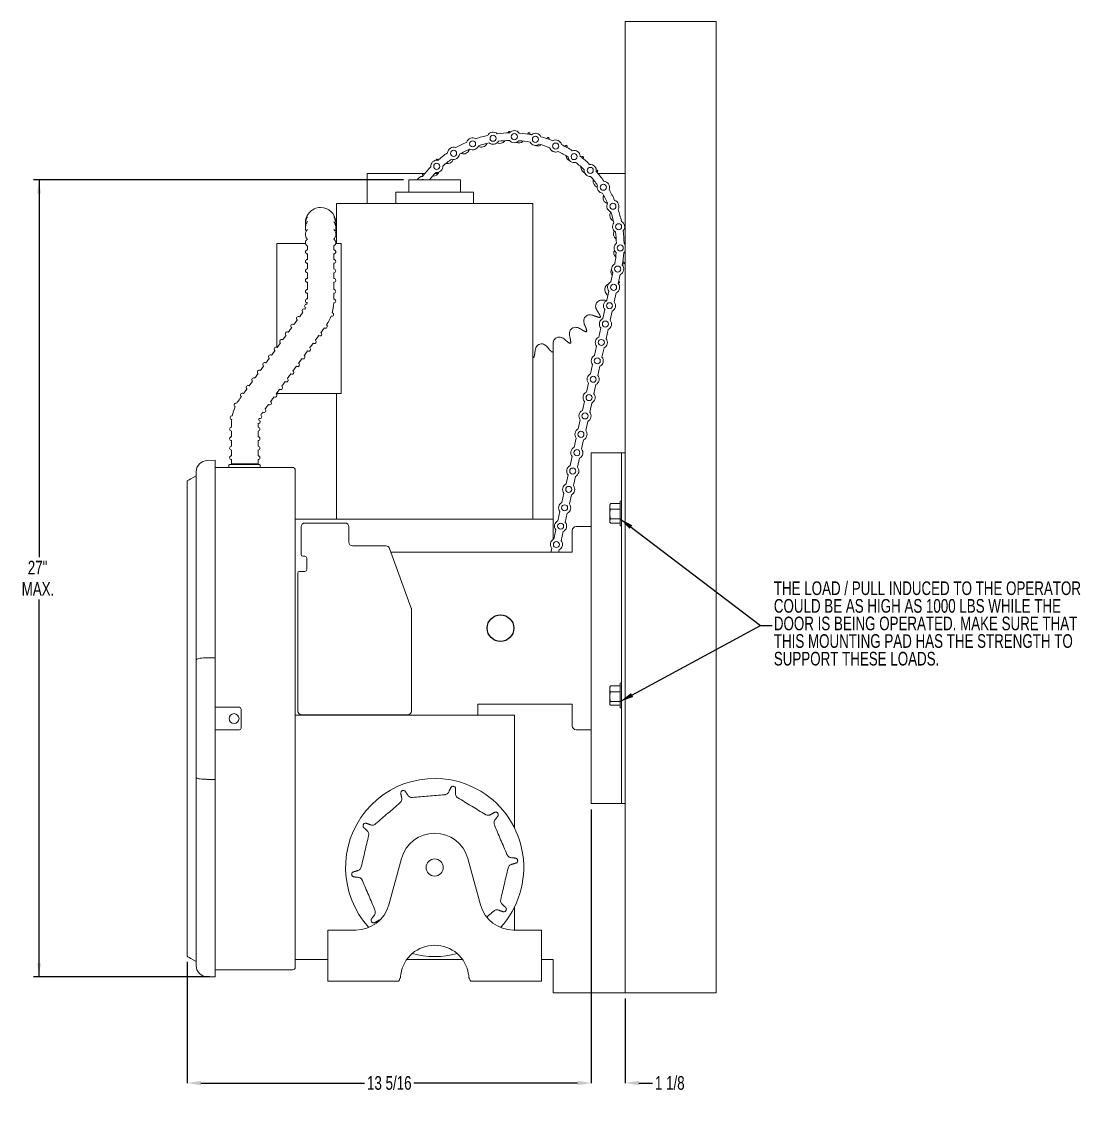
# Model space of a CAD drawing. Header units: inches. Extents: x 1.7 to 25.2, y 6.3 to 18.4.
# Drawn here: x 13.52 to 25.15, y 6.53 to 18.41 of the extents above; entities that cross this region are included whole.
import ezdxf

# ---------------------------------------------------------------- set-up
doc = ezdxf.new("R2010")
doc.units = ezdxf.units.IN
doc.header["$MEASUREMENT"] = 0
doc.header["$PDSIZE"] = -1
doc.layers.add('DIM', color=1, linetype='Continuous')
doc.styles.add('SLDTEXTSTYLE0', font='ARIAL.TTF', dxfattribs={"width": 0.7})
doc.styles.get("Standard").update_dxf_attribs({"font": 'ARIAL.TTF'})
doc.dimstyles.new('SLDDIMSTYLE0', dxfattribs={"dimtxt": 0.15, "dimasz": 0.15, "dimexe": 0, "dimexo": 0.0625, "dimgap": 0.0375, "dimtad": 0, "dimtih": 1, "dimtoh": 1, "dimdec": 0, "dimlfac": 3, "dimrnd": 1e-09, "dimzin": 12, "dimdsep": 46, "dimtxsty": 'SLDTEXTSTYLE0', "dimsah": 1, "dimcen": 0.09, "dimadec": 0, "dimazin": 0, "dimtfac": 1, "dimtdec": 0, "dimtofl": 0, "dimtmove": 0, "dimatfit": 3, "dimfxl": 0, "dimtolj": 1, "dimtzin": 12, "dimarcsym": 0})
doc.dimstyles.new('SLDDIMSTYLE1', dxfattribs={"dimtxt": 0.15, "dimasz": 0.15, "dimexe": 0, "dimexo": 0.0625, "dimgap": 0.0375, "dimtad": 0, "dimtih": 1, "dimtoh": 1, "dimdec": 0, "dimrnd": 1e-09, "dimzin": 0, "dimdsep": 46, "dimtxsty": 'Standard', "dimsah": 1, "dimcen": 0.09, "dimadec": 0, "dimazin": 0, "dimtfac": 1, "dimtdec": 0, "dimtofl": 0, "dimtmove": 0, "dimatfit": 3, "dimfxl": 0, "dimtolj": 1, "dimtzin": 0, "dimarcsym": 0})

# ---------------------------------------------------------------- blocks, each defined once
blk = doc.blocks.new('*D5')
at = {"layer": 'DIM'}
for p, q in [((17.717, 16.67), (13.654, 16.67)), ((13.714, 16.67), (13.714, 12.526)), ((13.714, 7.917), (13.714, 12.06)), ((15.588, 7.917), (13.654, 7.917))]:
    blk.add_line(p, q, dxfattribs=at)
for points in [[(13.714, 16.67), (13.694, 16.52), (13.734, 16.52)], [(13.714, 7.917), (13.734, 8.067), (13.694, 8.067)]]:
    blk.add_solid(points, dxfattribs=at)
at = {"layer": 'DIM', "char_height": 0.15, "attachment_point": 1, "style": 'SLDTEXTSTYLE0'}
for s, insert in [('27"', (13.59, 12.487)), ('MAX.', (13.523, 12.253))]:
    blk.add_mtext(s, dxfattribs=dict(at, insert=insert))
blk = doc.blocks.new('*D32')
at = {"color": 0, "linetype": 'ByBlock', "lineweight": -2}
for p, q in [((19.779, 9.757), (19.779, 6.751)), ((15.342, 8.081), (15.342, 6.751)), ((15.492, 6.751), (17.29, 6.751)), ((19.629, 6.751), (17.832, 6.751))]:
    blk.add_line(p, q, dxfattribs=at)
at = {"color": 0, "linetype": 'ByBlock'}
for points in [[(15.342, 6.751), (15.492, 6.726), (15.492, 6.776)], [(19.779, 6.751), (19.629, 6.726), (19.629, 6.776)]]:
    blk.add_solid(points, dxfattribs=at)
at = {"layer": 'DEFPOINTS', "color": 0, "linetype": 'ByBlock'}
for p in [(19.779, 9.82), (15.342, 8.143)]:
    blk.add_point(p, dxfattribs=at)
at = {"color": 0, "linetype": 'ByBlock', "insert": (17.561, 6.751), "char_height": 0.15, "attachment_point": 5, "style": 'SLDTEXTSTYLE0'}
blk.add_mtext('13 5/16', dxfattribs=at)
blk = doc.blocks.new('*D33')
at = {"color": 0, "linetype": 'ByBlock', "lineweight": -2}
for p, q in [((19.779, 9.757), (19.779, 6.751)), ((20.153, 7.679), (20.153, 6.751)), ((19.629, 6.751), (19.479, 6.751)), ((20.303, 6.751), (20.453, 6.751))]:
    blk.add_line(p, q, dxfattribs=at)
at = {"color": 0, "linetype": 'ByBlock'}
for points in [[(19.779, 6.751), (19.629, 6.726), (19.629, 6.776)], [(20.153, 6.751), (20.303, 6.726), (20.303, 6.776)]]:
    blk.add_solid(points, dxfattribs=at)
at = {"layer": 'DEFPOINTS', "color": 0, "linetype": 'ByBlock'}
for p in [(19.779, 9.82), (20.153, 7.742)]:
    blk.add_point(p, dxfattribs=at)
at = {"color": 0, "linetype": 'ByBlock', "insert": (20.642, 6.751), "char_height": 0.15, "attachment_point": 5, "style": 'SLDTEXTSTYLE0'}
blk.add_mtext('1 1/8', dxfattribs=at)
blk = doc.blocks.new('SW_NOTE_2')
at = {"layer": 'DIM', "color": 0, "char_height": 0.15, "attachment_point": 1, "style": 'SLDTEXTSTYLE0'}
for s, insert in [('THE LOAD / PULL INDUCED TO THE OPERATOR', (0.02, 0.484)), ('COULD BE AS HIGH AS 1000 LBS WHILE THE', (0.02, 0.29)), ('DOOR IS BEING OPERATED. MAKE SURE THAT', (0.02, 0.097)), ('THIS MOUNTING PAD HAS THE STRENGTH TO', (0.02, -0.096)), ('SUPPORT THESE LOADS.', (0.02, -0.29))]:
    blk.add_mtext(s, dxfattribs=dict(at, insert=insert))

msp = doc.modelspace()

# ---------------------------------------------------------------- linework, layer by layer
at = {"color": 7, "linetype": 'Continuous', "lineweight": 15}
for p, q in [((21.152823, 18.408258), (20.152823, 18.408258)), ((20.152823, 7.741591), (20.152823, 18.408258)), ((21.152823, 7.741591), (21.152823, 18.408258)), ((17.31949, 16.409925), (17.31949, 16.741592)), ((17.31949, 16.741592), (17.952766, 16.741592)), ((17.777157, 16.669925), (18.341823, 16.669925)), ((18.064109, 16.741592), (18.09806, 16.741592)), ((19.85288, 16.741592), (20.086823, 16.741592)), ((20.086823, 16.741592), (20.119823, 16.741592)), ((20.119823, 16.741592), (20.152823, 16.741592)), ((17.632823, 16.536592), (18.486157, 16.536592)), ((16.981157, 16.409925), (19.137823, 16.409925)), ((16.981157, 16.368258), (16.981157, 16.034925)), ((16.32449, 15.972425), (16.641567, 15.972425)), ((16.66099, 15.944744), (16.66099, 15.900443)), ((16.952657, 15.900309), (16.952657, 15.944732)), ((16.972307, 15.972425), (17.03397, 15.972425)), ((17.03397, 14.322425), (17.03397, 15.972425)), ((16.66099, 15.85849), (16.66099, 15.793867)), ((16.952657, 15.796092), (16.952657, 15.860102)), ((19.995347, 15.549627), (20.017425, 15.649013)), ((20.076698, 15.531555), (20.098776, 15.630942)), ((19.95053, 15.347878), (19.972776, 15.44802)), ((20.031881, 15.329807), (20.054127, 15.429949)), ((19.905713, 15.146129), (19.927959, 15.246271)), ((19.987063, 15.128058), (20.009309, 15.2282)), ((19.860896, 14.944381), (19.883142, 15.044523)), ((19.942246, 14.926309), (19.964492, 15.026451)), ((19.35949, 12.720216), (19.35949, 14.784499)), ((19.816079, 14.742632), (19.838325, 14.842774)), ((19.897429, 14.72456), (19.919675, 14.824703)), ((19.771262, 14.540883), (19.793508, 14.641025)), ((19.852612, 14.522812), (19.874858, 14.622954)), ((19.726444, 14.339134), (19.74869, 14.439277)), ((19.807795, 14.321063), (19.830041, 14.421205)), ((16.32449, 14.322425), (16.657823, 14.322425)), ((16.657823, 14.322425), (17.03397, 14.322425)), ((19.681627, 14.137386), (19.703873, 14.237528)), ((19.762978, 14.119314), (19.785224, 14.219457)), ((19.63681, 13.935637), (19.659056, 14.035779)), ((19.71816, 13.917566), (19.740406, 14.017708)), ((19.591993, 13.733888), (19.614239, 13.834031)), ((19.673343, 13.715817), (19.695589, 13.815959)), ((19.77949, 13.673675), (19.83949, 13.673675)), ((19.77949, 9.819509), (19.77949, 13.673675)), ((19.83949, 13.673675), (20.092823, 13.673675)), ((20.112823, 13.673675), (20.092823, 13.673675)), ((20.112823, 13.673675), (20.152823, 13.673675)), ((20.112823, 13.590342), (20.112823, 13.673675)), ((15.562115, 13.588969), (15.647629, 13.590461)), ((15.647629, 13.590461), (15.647629, 13.461825)), ((15.97349, 13.552592), (15.827656, 13.552592)), ((16.119323, 13.552592), (15.97349, 13.552592)), ((19.547176, 13.53214), (19.569422, 13.632282)), ((19.628526, 13.514068), (19.650772, 13.614211)), ((20.112823, 9.902842), (20.112823, 13.590342)), ((15.439296, 13.461825), (15.439296, 13.463988)), ((15.439296, 11.398739), (15.439296, 13.461825)), ((15.647629, 13.512592), (16.49189, 13.512592)), ((15.647629, 11.420782), (15.647629, 13.461825)), ((15.797964, 13.512592), (15.797964, 13.535925)), ((15.804463, 13.542592), (15.854619, 13.542592)), ((15.854619, 13.542592), (16.138174, 13.542592)), ((16.144338, 13.535925), (16.144338, 13.512592)), ((16.49189, 13.512592), (16.498557, 13.512592)), ((16.52849, 13.482658), (16.52849, 11.812795)), ((19.502359, 13.330391), (19.524605, 13.430533)), ((19.583709, 13.31232), (19.605955, 13.412462)), ((19.457541, 13.128642), (19.479787, 13.228784)), ((19.538892, 13.110571), (19.561138, 13.210713)), ((19.982823, 13.100758), (19.982823, 13.085226)), ((19.982823, 13.001359), (19.982823, 13.085226)), ((20.096157, 13.115065), (19.991197, 13.115065)), ((20.096157, 13.142008), (20.096157, 12.872008)), ((19.412724, 12.926894), (19.43497, 13.027036)), ((19.494075, 12.908822), (19.516321, 13.008965)), ((19.982823, 13.001359), (19.982823, 12.923141)), ((20.096157, 13.055387), (19.991197, 13.055387)), ((19.35949, 12.943258), (16.52849, 12.943258)), ((16.592579, 12.859925), (16.592579, 12.556591)), ((17.075246, 12.901592), (16.634246, 12.901592)), ((17.116913, 12.859925), (17.116913, 12.691592)), ((19.612823, 12.861592), (19.77949, 12.861592)), ((19.982823, 12.923141), (19.982823, 12.913258)), ((20.096157, 12.947331), (19.991197, 12.947331)), ((20.096157, 12.898952), (19.991197, 12.898952)), ((19.367907, 12.725145), (19.390153, 12.825287)), ((19.449257, 12.707074), (19.471503, 12.807216)), ((19.571157, 12.579925), (19.571157, 12.819925)), ((17.158579, 12.649925), (17.525237, 12.649925)), ((17.564391, 12.622509), (17.802566, 11.968128)), ((19.335647, 12.579925), (19.345336, 12.623538)), ((19.421012, 12.579925), (19.426686, 12.605467)), ((16.635079, 12.536591), (16.612579, 12.536591)), ((16.655079, 12.389925), (16.655079, 12.516591)), ((17.57989, 12.579925), (19.571157, 12.579925)), ((16.575079, 12.369925), (16.635079, 12.369925)), ((16.555079, 12.349925), (16.555079, 11.811593)), ((17.805079, 10.838258), (17.805079, 11.953877)), ((16.52849, 11.812795), (16.52849, 8.024325)), ((16.555079, 11.811593), (16.555079, 10.838258)), ((15.647629, 11.420782), (15.647629, 10.086201)), ((15.439296, 10.108245), (15.439296, 11.398739)), ((19.982823, 11.100758), (19.982823, 11.081435)), ((19.982823, 10.994853), (19.982823, 11.081435)), ((20.096157, 11.114348), (19.991197, 11.114348)), ((20.096157, 11.142008), (20.096157, 10.872008)), ((19.982823, 10.994853), (19.982823, 10.920426)), ((20.096157, 11.048523), (19.991197, 11.048523)), ((20.096157, 10.941183), (19.991197, 10.941183)), ((15.647629, 10.878492), (15.913973, 10.878492)), ((15.933973, 10.858492), (15.933973, 10.648492)), ((18.532823, 10.913258), (18.532823, 10.789925)), ((19.571157, 10.913258), (18.532823, 10.913258)), ((19.571157, 10.673258), (19.571157, 10.913258)), ((19.982823, 10.920426), (19.982823, 10.913258)), ((20.096157, 10.899669), (19.991197, 10.899669)), ((16.52849, 10.789925), (18.93649, 10.789925)), ((16.596746, 10.796591), (17.763412, 10.796591)), ((18.93649, 10.789925), (18.93649, 9.559326)), ((15.913973, 10.628492), (15.647629, 10.628492)), ((19.77949, 10.631591), (19.612823, 10.631591)), ((15.439296, 8.045158), (15.439296, 10.108245)), ((15.647629, 8.045158), (15.647629, 10.086201)), ((20.112823, 9.819509), (20.112823, 9.902842)), ((19.83949, 9.819509), (19.77949, 9.819509)), ((20.092823, 9.819509), (19.83949, 9.819509)), ((20.092823, 9.819509), (20.112823, 9.819509)), ((20.152823, 9.819509), (20.112823, 9.819509)), ((17.555986, 8.708305), (17.696327, 9.218211)), ((18.422653, 9.218211), (18.562994, 8.708305)), ((18.93649, 8.677191), (18.93649, 8.431592)), ((16.886157, 7.944258), (16.886157, 8.431592)), ((16.886157, 8.431592), (17.192823, 8.431592)), ((18.926157, 8.431592), (19.232823, 8.431592)), ((19.232823, 8.431592), (19.232823, 7.944258)), ((16.52849, 8.108259), (16.593156, 8.108259)), ((16.593156, 8.108259), (16.886157, 8.108259)), ((17.753749, 8.108259), (18.365231, 8.108259)), ((19.232823, 8.108259), (19.35949, 8.108259)), ((19.35949, 7.741591), (19.35949, 8.108259)), ((15.439296, 8.042995), (15.439296, 8.045158)), ((15.647629, 8.045158), (15.647629, 7.916522)), ((16.49189, 7.994392), (15.647629, 7.994392)), ((16.498557, 7.994392), (16.49189, 7.994392)), ((15.647629, 7.916522), (15.562115, 7.918014)), ((16.886157, 7.868258), (16.886157, 7.944258)), ((16.886157, 7.868258), (17.658396, 7.868258)), ((17.683163, 7.904258), (17.675712, 7.904258)), ((18.443268, 7.904258), (18.435817, 7.904258)), ((18.460584, 7.868258), (19.232823, 7.868258)), ((19.232823, 7.944258), (19.232823, 7.868258)), ((19.35949, 7.741591), (20.086823, 7.741591)), ((20.086823, 7.741591), (20.119823, 7.741591)), ((20.119823, 7.741591), (20.152823, 7.741591)), ((21.152823, 7.741591), (20.152823, 7.741591))]:
    msp.add_line(p, q, dxfattribs=at)
at = {"color": 7, "linetype": 'Continuous', "lineweight": 15, "flags": 128}
for points in [[(20.152823, 15.959987), (20.149967, 15.963914), (20.139241, 15.97476)], [(20.136835, 15.868929), (20.148043, 15.879276), (20.152823, 15.885545)], [(15.439296, 13.420158), (15.407116, 13.401579), (15.381343, 13.386699), (15.361995, 13.375528), (15.349088, 13.368077), (15.342632, 13.364349), (15.341825, 13.363883)], [(15.439296, 8.086825), (15.407116, 8.105404), (15.381343, 8.120284), (15.361995, 8.131455), (15.349088, 8.138906), (15.342632, 8.142634), (15.341825, 8.1431)]]:
    msp.add_lwpolyline(points, dxfattribs=at)
at = {"color": 7, "linetype": 'Continuous', "lineweight": 15}
for centre, radius in [((18.701526, 17.127849), 0.033333), ((18.934616, 17.144502), 0.033333), ((19.16649, 17.115474), 0.033333), ((18.267057, 16.961768), 0.033333), ((18.476133, 17.066151), 0.033333), ((19.388282, 17.041875), 0.033333), ((19.59151, 16.926519), 0.033333), ((18.082294, 16.818692), 0.033333), ((19.768401, 16.773818), 0.033333), ((19.912193, 16.589611), 0.033333), ((20.017386, 16.380941), 0.033333), ((20.079957, 16.15579), 0.033333), ((20.097515, 15.922766), 0.033333), ((20.069386, 15.690781), 0.033333), ((20.024737, 15.489788), 0.033333), ((19.97992, 15.288039), 0.033333), ((19.935103, 15.08629), 0.033333), ((19.890285, 14.884542), 0.033333), ((19.845468, 14.682793), 0.033333), ((19.800651, 14.481044), 0.033333), ((19.755834, 14.279296), 0.033333), ((19.711017, 14.077547), 0.033333), ((19.6662, 13.875798), 0.033333), ((19.621382, 13.674049), 0.033333), ((19.576565, 13.472301), 0.033333), ((19.531748, 13.270552), 0.033333), ((19.486931, 13.068803), 0.033333), ((19.442114, 12.867055), 0.033333), ((19.397297, 12.665306), 0.033333), ((15.85564, 10.753492), 0.054667), ((18.05949, 9.118258), 0.094)]:
    msp.add_circle(centre, radius, dxfattribs=at)
msp.add_circle((18.782823, 11.746592), 0.146667)
for centre, radius, start, end in [((18.476133, 17.066151), 0.066667, 58.3651137, 163.4747517), ((18.902823, 15.949925), 1.236667, 102.150705, 108.4669381), ((18.701526, 17.127849), 0.066667, 47.1428914, 152.2525295), ((18.902823, 15.949925), 1.25313, 101.2259394, 101.3663285), ((18.902823, 15.949925), 1.236667, 90.9284827, 97.2447159), ((18.902823, 15.949925), 1.25313, 90.8268606, 91.3663285), ((18.934616, 17.144502), 0.066667, 35.9206692, 141.0303072), ((18.902823, 15.949925), 1.236667, 79.7062605, 86.0224937), ((18.902823, 15.949925), 1.25313, 80.8268606, 81.3663285), ((19.16649, 17.115474), 0.066667, 24.698447, 129.808085), ((18.902823, 15.949925), 1.236667, 68.4840383, 74.8002715), ((18.902823, 15.949925), 1.25313, 70.8268606, 71.3663285), ((19.388282, 17.041875), 0.066667, 13.4762248, 118.5858628), ((18.267057, 16.961768), 0.066667, 69.5873359, 174.6969739), ((18.902823, 15.949925), 1.236667, 113.3729272, 119.6891604), ((18.902823, 15.949925), 1.153333, 113.4600155, 119.602072), ((18.377081, 17.023259), 0.0675, 250.3065341, 341.8866551), ((18.476133, 17.066151), 0.066667, 240.860893, 340.9789724), ((18.571451, 17.098247), 0.0675, 240.3065341, 331.8866551), ((18.902823, 15.949925), 1.153333, 102.2377933, 108.3798498), ((18.701526, 17.127849), 0.066667, 229.6386707, 329.7567501), ((18.775889, 17.138344), 0.0675, 243.4689993, 321.8866551), ((18.902823, 15.949925), 1.153333, 91.0155711, 97.1576276), ((18.934616, 17.144502), 0.066667, 218.4164485, 318.5345279), ((18.984185, 17.142331), 0.0675, 244.8967588, 311.8866551), ((18.902823, 15.949925), 1.153333, 79.7933488, 85.9354054), ((19.16649, 17.115474), 0.066667, 207.1942263, 307.3123057), ((19.190008, 17.110087), 0.0675, 244.7981069, 301.8866551), ((18.902823, 15.949925), 1.153333, 68.5711266, 74.7131832), ((19.387105, 17.042593), 0.0675, 200.3065341, 276.277689), ((19.388282, 17.041875), 0.066667, 195.9720041, 296.0900835), ((18.902823, 15.949925), 1.236667, 57.2618161, 63.5780493), ((18.902823, 15.949925), 1.25313, 60.8268606, 61.3663285), ((19.59151, 16.926519), 0.066667, 2.2540025, 107.3636406), ((18.082294, 16.818692), 0.066667, 80.8095581, 185.9191961), ((18.902823, 15.949925), 1.25313, 130.8268606, 131.3663285), ((18.902823, 15.949925), 1.236667, 124.5951494, 130.9113826), ((18.902823, 15.949925), 1.153333, 124.6822377, 130.8242943), ((18.198686, 16.915659), 0.0675, 260.3065341, 342.37775), ((18.267057, 16.961768), 0.066667, 252.0831152, 352.2011946), ((18.902823, 15.949925), 1.153333, 57.3489044, 63.4909609), ((19.569487, 16.941898), 0.0675, 190.3065341, 248.3574055), ((19.59151, 16.926519), 0.066667, 184.7497819, 284.8678612), ((18.902823, 15.949925), 1.236667, 46.0395939, 52.355827), ((18.902823, 15.949925), 1.25313, 50.8268606, 51.3663285), ((18.902823, 15.949925), 1.236667, 135.8173716, 142.1336048), ((18.902823, 15.949925), 1.153333, 135.9044599, 141.3708257), ((18.041685, 16.778715), 0.0675, 270.3065341, 340.440688), ((18.082294, 16.818692), 0.066667, 263.3053374, 3.4234168), ((18.902823, 15.949925), 1.153333, 46.1266822, 52.2687387), ((19.731613, 16.811063), 0.0675, 180.3065341, 248.4497122), ((19.768401, 16.773818), 0.066667, 173.5275596, 273.645639), ((19.768401, 16.773818), 0.066667, 351.0317803, 96.1414183), ((18.902823, 15.949925), 1.236667, 34.8173716, 41.1336048), ((18.902823, 15.949925), 1.25313, 40.8268606, 41.3663285), ((17.928907, 16.642394), 0.066667, 92.0317803, 155.6085879), ((17.928907, 16.642394), 0.033333, 55.6834872, 124.3165128), ((18.902823, 15.949925), 1.25313, 140.8268606, 141.3663285), ((18.902823, 15.949925), 1.153333, 34.9044599, 41.0465165), ((19.868557, 16.654062), 0.0675, 170.3065341, 250.056906), ((19.912193, 16.589611), 0.066667, 339.8095581, 84.9191961), ((19.912193, 16.589611), 0.066667, 162.3053374, 262.4234168), ((18.902823, 15.949925), 1.153333, 23.6822377, 29.8242943), ((18.902823, 15.949925), 1.236667, 23.5951494, 29.9113826), ((19.976158, 16.475667), 0.0675, 160.3065341, 251.8866551), ((20.017386, 16.380941), 0.066667, 151.0831152, 251.2011946), ((20.017386, 16.380941), 0.066667, 328.5873359, 73.6969739), ((16.806823, 16.200258), 0.166667, 90, 189.7493763), ((16.806823, 16.200258), 0.166667, 4.5251331, 90), ((20.051146, 16.281297), 0.0675, 150.3065341, 241.8866551), ((18.902823, 15.949925), 1.153333, 12.4600155, 18.602072), ((18.902823, 15.949925), 1.236667, 12.3729272, 18.6891604), ((20.079957, 16.15579), 0.066667, 139.860893, 239.9789724), ((20.079957, 16.15579), 0.066667, 317.3651137, 62.4747517), ((20.091242, 16.076859), 0.0675, 151.1944832, 231.8866551), ((18.902823, 15.949925), 1.153333, 1.2377933, 7.3798498), ((18.902823, 15.949925), 1.236667, 1.150705, 7.4669381), ((20.097515, 15.922766), 0.066667, 128.6386707, 228.7567501), ((20.095229, 15.868564), 0.0675, 152.9326663, 221.8866551), ((18.902823, 15.949925), 1.153333, 350.0155711, 356.1576276), ((18.902823, 15.949925), 1.236667, 349.9284827, 356.2447159), ((16.66099, 15.775258), 0.020833, 90, 270), ((16.66099, 15.671092), 0.020833, 90, 270), ((16.952657, 15.775258), 0.020833, 270, 90), ((16.952657, 15.671092), 0.020833, 270, 90), ((20.062986, 15.662741), 0.0675, 153.1463171, 211.8866551), ((20.069386, 15.690781), 0.066667, 117.4164485, 218.7933008), ((20.069386, 15.690781), 0.066667, 296.1576757, 40.0303072), ((18.902823, 15.949925), 1.25313, 350.8268606, 351.3663285), ((16.66099, 15.566925), 0.020833, 90, 270), ((16.952657, 15.566925), 0.020833, 270, 90), ((16.66099, 15.44531), 0.020833, 90, 270), ((16.952657, 15.44531), 0.020833, 270, 90), ((19.995491, 15.465643), 0.0675, 111.9182576, 201.8866551), ((20.024737, 15.489788), 0.066667, 116.1576757, 218.7933008), ((20.024737, 15.489788), 0.066667, 296.1576757, 38.7933008), ((18.902823, 15.949925), 1.25313, 340.8268606, 341.3663285), ((16.66098, 15.342673), 0.020833, 89.3990283, 266.2142898), ((16.95263, 15.339613), 0.020833, 269.3990283, 89.3990283), ((19.894796, 15.283261), 0.0675, 100.3065341, 191.8866551), ((19.97992, 15.288039), 0.066667, 116.1576757, 218.7933008), ((19.97992, 15.288039), 0.066667, 296.1576757, 38.7933008), ((16.623962, 15.232759), 0.020833, 53.8732842, 233.8732842), ((16.651294, 15.285126), 0.020833, 74.6788357, 248.3093587), ((16.47349, 15.344639), 0.1875, 329.6792185, 335.1305517), ((16.47349, 15.344639), 0.1875, 347.7417495, 353.0363828), ((16.927879, 15.192551), 0.020833, 251.4940972, 71.4940972), ((16.47349, 15.344639), 0.479167, 343.991219, 356.8905166), ((16.562548, 15.148622), 0.020833, 53.8732842, 233.8732842), ((16.47349, 15.344639), 0.479167, 326.1849087, 339.0031932), ((19.763961, 15.121135), 0.0675, 90.3065341, 181.8866551), ((19.935103, 15.08629), 0.066667, 116.1576757, 218.7933008), ((18.902823, 15.949925), 1.25313, 320.8268606, 321.3663285), ((19.935103, 15.08629), 0.066667, 296.1576757, 38.7933008), ((16.43972, 14.980348), 0.020833, 53.8732842, 233.8732842), ((16.501134, 15.064485), 0.020833, 53.8732842, 233.8732842), ((16.798132, 14.976663), 0.020833, 233.8732842, 53.8732842), ((16.859546, 15.0608), 0.020833, 233.8732842, 53.8732842), ((19.606961, 14.984191), 0.0675, 80.3065341, 171.8866551), ((18.902823, 15.949925), 1.25313, 310.8268606, 311.3663285), ((16.378307, 14.896211), 0.020833, 53.8732842, 233.8732842), ((16.736718, 14.892526), 0.020833, 233.8732842, 53.8732842), ((19.234196, 14.801603), 0.0675, 60.3065341, 151.8866551), ((19.428565, 14.87659), 0.0675, 70.3065341, 161.8866551), ((18.902823, 15.949925), 1.25313, 300.8268606, 301.3663285), ((19.890285, 14.884542), 0.066667, 116.1576757, 218.7933008), ((19.890285, 14.884542), 0.066667, 296.1576757, 38.7933008), ((16.255479, 14.727937), 0.020833, 53.8732842, 233.8732842), ((16.316893, 14.812074), 0.020833, 53.8732842, 233.8732842), ((16.61389, 14.724252), 0.020833, 233.8732842, 53.8732842), ((16.675304, 14.808389), 0.020833, 233.8732842, 53.8732842), ((18.902823, 15.949925), 1.25313, 290.8268606, 291.3663285), ((19.845468, 14.682793), 0.066667, 116.1576757, 218.7933008), ((16.194065, 14.6438), 0.020833, 53.8732842, 233.8732842), ((16.552476, 14.640115), 0.020833, 233.8732842, 53.8732842), ((18.902823, 15.949925), 1.25313, 280.8268606, 281.3663285), ((19.845468, 14.682793), 0.066667, 296.1576757, 38.7933008), ((16.071237, 14.475526), 0.020833, 53.8732842, 233.8732842), ((16.132651, 14.559663), 0.020833, 53.8732842, 233.8732842), ((16.491062, 14.555978), 0.020833, 233.8732842, 53.8732842), ((19.800651, 14.481044), 0.066667, 116.1576757, 218.7933008), ((19.800651, 14.481044), 0.066667, 296.1576757, 38.7933008), ((16.009823, 14.391389), 0.020833, 53.8732842, 233.8732842), ((16.368235, 14.387704), 0.020833, 233.8732842, 53.8732842), ((16.429649, 14.471841), 0.020833, 233.8732842, 53.8732842), ((16.306823, 13.985544), 0.479167, 143.8732842, 150.935488), ((15.94841, 14.307252), 0.020833, 53.8732842, 233.8732842), ((16.306821, 14.303567), 0.020833, 233.8732842, 53.8732842), ((19.755834, 14.279296), 0.066667, 116.1576757, 218.7933008), ((19.755834, 14.279296), 0.066667, 296.1576757, 38.7933008), ((16.306823, 13.985544), 0.479167, 155.9289552, 168.85706), ((15.878243, 14.199832), 0.020833, 63.4352311, 243.4352311), ((16.183993, 14.135293), 0.020833, 233.8732842, 53.8732842), ((16.245407, 14.21943), 0.020833, 233.8732842, 53.8732842), ((15.833119, 14.057691), 0.020833, 81.3401622, 261.3401622), ((16.306823, 13.985544), 0.479167, 173.8329994, 180), ((16.121461, 14.013776), 0.020833, 261.3401622, 81.3401622), ((16.306823, 13.985544), 0.1875, 159.8189874, 164.9576477), ((16.139118, 14.069396), 0.020833, 243.4352311, 63.4352311), ((16.306823, 13.985544), 0.1875, 143.8732842, 147.0533027), ((19.711017, 14.077547), 0.066667, 116.1576757, 218.7933008), ((19.711017, 14.077547), 0.066667, 296.1576757, 38.7933008), ((15.827657, 13.931758), 0.020833, 90, 270), ((16.306823, 13.985544), 0.1875, 177.7235322, 180), ((16.119323, 13.931758), 0.020833, 270, 90), ((19.6662, 13.875798), 0.066667, 116.1576757, 218.7933008), ((19.6662, 13.875798), 0.066667, 296.1576757, 38.7933008), ((15.827657, 13.827592), 0.020833, 90, 270), ((16.119323, 13.827592), 0.020833, 270, 90), ((15.827657, 13.723425), 0.020833, 90, 270), ((16.119323, 13.723425), 0.020833, 270, 90), ((19.621382, 13.674049), 0.066667, 116.1576757, 218.7933008), ((19.621382, 13.674049), 0.066667, 296.1576757, 38.7933008), ((15.564296, 13.463988), 0.125, 91, 180), ((15.827657, 13.619258), 0.020833, 90, 270), ((16.119323, 13.619258), 0.020833, 270, 90), ((16.498557, 13.482658), 0.029933, 0, 90), ((19.576565, 13.472301), 0.066667, 116.1576757, 218.7933008), ((19.576565, 13.472301), 0.066667, 296.1576757, 38.7933008), ((19.531748, 13.270552), 0.066667, 116.1576757, 218.7933008), ((19.531748, 13.270552), 0.066667, 296.1576757, 38.7933008), ((19.486931, 13.068803), 0.066667, 116.1576757, 218.7933008), ((19.486931, 13.068803), 0.066667, 296.1576757, 38.7933008), ((16.634246, 12.859925), 0.041667, 90, 180), ((17.075246, 12.859925), 0.041667, 0, 90), ((19.442114, 12.867055), 0.066667, 116.1576757, 218.7933008), ((19.442114, 12.867055), 0.066667, 296.1576757, 38.7933008), ((19.612823, 12.819925), 0.041667, 90, 180), ((19.397297, 12.665306), 0.066667, 116.1576757, 218.7933008), ((17.158579, 12.691592), 0.041667, 180, 270), ((17.525237, 12.608258), 0.041667, 20, 90), ((19.397297, 12.665306), 0.066667, 296.1576757, 38.7933008), ((16.612579, 12.556592), 0.02, 180, 270), ((16.635079, 12.516592), 0.02, 0, 90), ((16.575079, 12.349925), 0.02, 90, 180), ((16.635079, 12.389925), 0.02, 270, 0), ((17.763413, 11.953877), 0.041667, 0, 20), ((15.913973, 10.858492), 0.02, 0, 90), ((16.596746, 10.838258), 0.041667, 180, 270), ((17.763413, 10.838258), 0.041667, 270, 0), ((15.913973, 10.648492), 0.02, 270, 0), ((19.612823, 10.673258), 0.041667, 180, 270), ((18.05949, 9.118258), 0.978277, 58.8554699, 222.3018131), ((18.05949, 9.118258), 0.978277, 317.6981869, 58.8554699), ((18.05949, 9.118258), 0.376667, 15.3884768, 164.6115232), ((17.192823, 8.808258), 0.376667, 270, 344.6115232), ((18.926157, 8.808258), 0.376667, 195.3884768, 270), ((18.05949, 7.888258), 0.376667, 8.5500077, 171.4499923), ((18.05949, 9.118258), 0.978277, 255.3242959, 284.6757041), ((15.564296, 8.042995), 0.125, 180, 269), ((16.498557, 8.024325), 0.029933, 270, 0)]:
    msp.add_arc(centre, radius, start, end, dxfattribs=at)
for centre, start_param, end_param in [((17.658396, 7.944258), 3.141592654, 4.158127146), ((18.460584, 7.944258), 2.125058161, 3.141592654)]:
    msp.add_ellipse(centre, major_axis=(0, 0.076), ratio=0.267949192, start_param=start_param, end_param=end_param, dxfattribs=at)
for points in [[(18.654817, 17.174361), (18.655855, 17.178478)], [(18.865084, 17.185165), (18.872943, 17.202699)], [(18.884739, 17.202925), (18.889601, 17.193103)], [(19.079654, 17.172215), (19.090939, 17.188855)], [(19.102595, 17.187029), (19.107977, 17.168669)], [(19.289044, 17.122761), (19.303219, 17.137367)], [(19.314381, 17.133545), (19.316593, 17.113619)], [(19.487141, 17.038096), (19.503333, 17.049799)], [(19.513662, 17.044097), (19.512361, 17.023781)], [(18.076527, 16.883847), (18.074666, 16.890399)], [(18.083557, 16.898155), (18.100808, 16.890595)], [(19.668104, 16.920526), (19.685201, 16.928812)], [(19.694383, 16.921403), (19.689648, 16.901928)], [(19.83373, 16.775365), (19.843297, 16.778082)], [(19.851053, 16.769191), (19.843394, 16.751715)], [(17.777157, 16.669925), (17.777157, 16.536592)], [(17.932117, 16.715424), (17.923936, 16.732303)], [(17.931345, 16.741485), (17.950697, 16.73678)], [(18.341823, 16.536592), (18.341823, 16.669925)], [(17.632823, 16.536592), (17.632823, 16.409925)], [(18.486157, 16.409925), (18.486157, 16.536592)], [(16.981157, 16.409925), (16.981157, 16.368258)], [(19.137823, 16.034925), (19.137823, 16.409925)], [(19.994851, 16.318276), (19.992509, 16.314734)], [(16.32449, 15.972425), (16.32449, 14.831473)], [(16.981157, 16.034925), (16.981157, 15.972425)], [(19.137823, 13.711592), (19.137823, 16.034925)], [(20.138275, 15.987569), (20.152823, 15.981049)], [(20.152823, 15.966524), (20.149156, 15.964709)], [(16.66099, 15.754425), (16.66099, 15.691925)], [(16.952657, 15.691925), (16.952657, 15.754425)], [(20.139928, 15.750153), (20.121788, 15.744837)], [(20.125207, 15.77303), (20.141754, 15.76181)], [(16.66099, 15.650258), (16.66099, 15.587758)], [(16.952657, 15.587758), (16.952657, 15.650258)], [(20.005672, 15.627084), (20.010849, 15.619869)], [(16.66099, 15.546092), (16.66099, 15.466143)], [(16.952657, 15.466143), (16.952657, 15.546092)], [(20.086443, 15.538367), (20.078003, 15.53743)], [(20.082389, 15.557174), (20.090266, 15.549529)], [(16.66099, 15.424476), (16.66099, 15.363487)], [(16.952657, 15.360467), (16.952657, 15.424476)], [(19.891542, 15.350683), (19.88272, 15.349672)], [(19.932856, 15.440481), (19.936702, 15.432477)], [(19.945608, 15.344854), (19.941133, 15.345943)], [(16.611679, 15.215932), (16.574831, 15.16545)], [(19.828744, 15.269358), (19.831141, 15.260807)], [(19.85426, 15.216681), (19.865287, 15.201434)], [(16.550265, 15.131795), (16.513417, 15.081313)], [(19.696498, 15.118913), (19.697373, 15.110075)], [(19.772464, 15.188097), (19.7636, 15.188634)], [(19.83771, 15.167261), (19.820478, 15.174819)], [(19.874301, 15.158365), (19.83771, 15.167261)], [(19.865287, 15.201434), (19.881711, 15.167547)], [(16.488851, 15.047658), (16.452003, 14.997176)], [(16.810415, 14.993491), (16.847263, 15.043973)], [(19.540136, 14.993717), (19.539464, 14.984863)], [(19.626962, 15.04866), (19.618326, 15.050727)], [(19.687598, 15.01681), (19.671941, 15.027245)], [(19.722089, 15.001695), (19.687598, 15.01681)], [(19.712479, 15.062605), (19.720691, 15.045675)], [(19.720691, 15.045675), (19.730981, 15.009451)], [(16.366024, 14.879384), (16.329176, 14.828902)], [(16.427438, 14.963521), (16.390589, 14.913039)], [(16.687587, 14.825217), (16.724435, 14.875699)], [(16.749001, 14.909354), (16.785849, 14.959836)], [(19.27504, 14.855342), (19.267632, 14.860239)], [(19.36441, 14.897576), (19.362211, 14.888972)], [(19.459458, 14.936606), (19.451312, 14.940142)], [(19.513642, 14.894712), (19.500035, 14.907707)], [(19.544984, 14.873837), (19.513642, 14.894712)], [(19.546097, 14.93549), (19.551244, 14.917392)], [(19.551244, 14.917392), (19.555088, 14.879931)], [(16.30461, 14.795247), (16.267762, 14.744765)], [(16.626173, 14.74108), (16.663021, 14.791562)], [(19.158992, 14.757888), (19.149792, 14.721372)], [(19.160346, 14.776655), (19.158992, 14.757888)], [(19.174659, 14.83341), (19.170999, 14.825319)], [(19.321127, 14.804675), (19.309983, 14.819836)], [(19.348368, 14.778675), (19.321127, 14.804675)], [(19.362096, 14.820481), (19.359376, 14.782922)], [(19.36017, 14.839198), (19.362096, 14.820481)], [(16.181782, 14.626973), (16.144934, 14.576491)], [(16.243196, 14.71111), (16.206348, 14.660628)], [(16.503345, 14.572806), (16.540194, 14.623288)], [(16.564759, 14.656943), (16.601607, 14.707425)], [(16.120368, 14.542836), (16.08352, 14.492354)], [(16.441931, 14.488669), (16.47878, 14.539151)], [(16.058955, 14.458699), (16.022106, 14.408217)], [(16.380517, 14.404532), (16.417366, 14.455014)], [(15.936127, 14.290425), (15.919793, 14.268048)], [(15.997541, 14.374562), (15.960693, 14.32408)], [(16.25769, 14.236258), (16.294538, 14.28674)], [(16.319104, 14.320395), (16.355952, 14.370877)], [(16.32449, 14.327774), (16.32449, 14.322425)], [(16.981157, 14.322425), (16.981157, 12.943258)], [(16.196276, 14.152121), (16.233124, 14.202603)], [(16.155377, 14.096089), (16.17171, 14.118466)], [(15.827656, 13.985544), (15.827656, 13.952592)], [(15.827656, 13.910925), (15.827656, 13.848425)], [(16.119323, 13.952592), (16.119323, 13.985544)], [(16.119323, 13.848425), (16.119323, 13.910925)], [(15.827656, 13.806758), (15.827656, 13.744258)], [(16.119323, 13.744258), (16.119323, 13.806758)], [(15.827656, 13.702592), (15.827656, 13.640092)], [(16.119323, 13.640092), (16.119323, 13.702592)], [(19.137823, 12.943258), (19.137823, 13.711592)], [(15.827656, 13.598425), (15.827656, 13.552592)], [(16.119323, 13.552592), (16.119323, 13.598425)], [(15.341825, 13.363883), (15.341825, 8.1431)], [(19.989285, 13.11195), (19.982823, 13.100758)], [(19.991197, 13.115065), (19.989528, 13.11181)], [(20.112823, 13.142008), (20.096157, 13.142008)], [(19.982823, 12.913258), (19.989285, 12.902066)], [(20.096157, 12.872008), (20.112823, 12.872008)], [(15.647629, 11.420782), (15.562115, 11.420526)], [(19.987406, 11.108696), (19.982823, 11.100758)], [(19.991197, 11.114348), (19.987714, 11.108519)], [(20.112823, 11.142008), (20.096157, 11.142008)], [(19.982823, 10.913258), (19.987406, 10.90532)], [(20.096157, 10.872008), (20.112823, 10.872008)], [(15.647629, 10.086201), (15.562115, 10.086457)], [(18.21857, 9.957279), (18.237641, 9.997546)], [(18.289201, 9.985505), (18.288465, 9.940957)], [(17.695025, 9.890545), (17.686785, 9.934331)], [(17.735575, 9.954896), (17.761165, 9.918423)], [(18.681353, 9.703535), (18.72045, 9.724902)], [(18.755085, 9.684855), (18.728305, 9.649247)], [(17.310692, 9.528824), (17.27829, 9.559405)], [(17.305674, 9.604721), (17.347814, 9.590254)], [(18.906605, 9.226235), (18.950794, 9.220541)], [(18.955275, 9.167784), (18.91268, 9.154717)], [(17.163705, 9.068733), (17.2063, 9.081799)], [(17.212375, 9.010281), (17.168186, 9.015975)], [(18.808288, 8.707692), (18.84069, 8.677111)], [(17.363895, 8.551662), (17.390675, 8.587269)], [(18.707823, 8.638914), (18.632803, 8.574032)], [(18.813306, 8.631796), (18.771165, 8.646262)], [(17.437627, 8.532982), (17.39853, 8.511615)]]:
    msp.add_open_spline(points, degree=1, dxfattribs=at)
for points, knots in [([(16.66099, 16.264849), (16.656975, 16.25784), (16.649834, 16.242819), (16.642665, 16.218715), (16.639824, 16.193446), (16.639788, 16.174772), (16.641928, 16.164977), (16.64226, 16.16346)], [0.8103222779, 0.8103222779, 0.8103222779, 0.8103222779, 0.8537984235, 0.899771307, 0.9456980526, 0.9915918463, 1, 1, 1, 1]), ([(16.66099, 16.211462), (16.660746, 16.211087), (16.656247, 16.204102), (16.648854, 16.189895), (16.642061, 16.167951), (16.639544, 16.145475), (16.640843, 16.123549), (16.645004, 16.109706), (16.646994, 16.103085)], [0.7889409525, 0.7889409525, 0.7889409525, 0.7889409525, 0.7913865472, 0.8343148034, 0.8769367674, 0.9192641426, 0.961387552, 1, 1, 1, 1]), ([(16.971245, 16.1639), (16.972011, 16.168428), (16.97419, 16.181315), (16.973238, 16.202967), (16.968724, 16.228013), (16.961227, 16.248648), (16.955094, 16.260592), (16.952657, 16.264846)], [0, 0, 0, 0, 0.0248636743, 0.0707605026, 0.1166392057, 0.1625140918, 0.1888979585, 0.1888979585, 0.1888979585, 0.1888979585]), ([(16.966553, 16.103924), (16.967759, 16.107143), (16.971637, 16.117491), (16.973849, 16.135922), (16.973218, 16.158389), (16.968229, 16.180436), (16.960766, 16.198068), (16.954839, 16.208111), (16.952657, 16.211463)], [0, 0, 0, 0, 0.0191299942, 0.0615089206, 0.1036612412, 0.1457141645, 0.1877863626, 0.2096146628, 0.2096146628, 0.2096146628, 0.2096146628]), ([(16.66099, 16.126148), (16.660122, 16.125104), (16.654991, 16.118691), (16.647323, 16.106281), (16.64115, 16.088219), (16.639484, 16.06995), (16.642022, 16.052083), (16.648851, 16.035255), (16.655389, 16.023832), (16.66046, 16.018595), (16.66099, 16.018047)], [0.7637390823, 0.7637390823, 0.7637390823, 0.7637390823, 0.7715144517, 0.8109830457, 0.8493330511, 0.8864437787, 0.9227843858, 0.9589819557, 0.9957103863, 1, 1, 1, 1]), ([(16.952657, 16.0181), (16.956352, 16.022907), (16.964137, 16.033033), (16.971072, 16.050283), (16.974151, 16.068538), (16.972773, 16.086568), (16.967351, 16.103816), (16.959936, 16.116844), (16.954421, 16.124027), (16.952657, 16.126148)], [0, 0, 0, 0, 0.0349858437, 0.0737081984, 0.1111629568, 0.147657195, 0.1838400544, 0.2203429017, 0.2361462353, 0.2361462353, 0.2361462353, 0.2361462353]), ([(16.66099, 16.018152), (16.659548, 16.017044), (16.654535, 16.012904), (16.647501, 16.005198), (16.641651, 15.99389), (16.639474, 15.98151), (16.641416, 15.969114), (16.647156, 15.957988), (16.653725, 15.949968), (16.659159, 15.946061), (16.66099, 15.944744)], [0.7788197817, 0.7788197817, 0.7788197817, 0.7788197817, 0.7923077739, 0.827542061, 0.8588460334, 0.8886437379, 0.9201581863, 0.9508880981, 0.9834446155, 1, 1, 1, 1]), ([(16.952657, 15.944732), (16.955513, 15.946952), (16.961912, 15.951925), (16.968791, 15.961553), (16.973301, 15.973203), (16.973902, 15.985647), (16.970529, 15.99756), (16.963795, 16.008177), (16.957247, 16.014544), (16.953166, 16.017758), (16.952657, 16.018149)], [0, 0, 0, 0, 0.0269035829, 0.0602772656, 0.0907546181, 0.1204874, 0.1515159534, 0.1825507197, 0.2164643438, 0.2212264103, 0.2212264103, 0.2212264103, 0.2212264103]), ([(16.66099, 15.900443), (16.656808, 15.90023), (16.655001, 15.899785), (16.650796, 15.898044), (16.645696, 15.894143), (16.64165, 15.888351), (16.639643, 15.880584), (16.640746, 15.872773), (16.644101, 15.866666), (16.648039, 15.862742), (16.651768, 15.860428), (16.654931, 15.859112), (16.656434, 15.858711), (16.66099, 15.85849)], [0, 0, 0, 0, 0.0973627002, 0.2036391429, 0.287764953, 0.3851655822, 0.4896945663, 0.6038865884, 0.6932190506, 0.7701129289, 0.8403205232, 0.9116087004, 1, 1, 1, 1]), ([(16.952498, 15.857753), (16.953465, 15.857895), (16.955554, 15.858201), (16.958807, 15.85906), (16.963908, 15.861411), (16.968957, 15.865792), (16.972651, 15.872048), (16.974003, 15.879893), (16.972387, 15.887358), (16.968865, 15.893013), (16.964916, 15.896611), (16.961269, 15.89871), (16.958002, 15.899971), (16.955325, 15.900658), (16.953545, 15.901002), (16.952657, 15.901152)], [0, 0, 0, 0, 0.0424657204, 0.0916699699, 0.1283857818, 0.1597548462, 0.1955579222, 0.2334742203, 0.2724439125, 0.3035240627, 0.3307128539, 0.3557406164, 0.3822206923, 0.4220397437, 0.4615448009, 0.4615448009, 0.4615448009, 0.4615448009]), ([(19.941133, 15.345943), (19.933159, 15.347595), (19.916959, 15.35095), (19.900102, 15.350773), (19.891542, 15.350683)], [0, 0, 0, 0, 0.492227196, 1, 1, 1, 1]), ([(19.936702, 15.432477), (19.941001, 15.425364), (19.948341, 15.41322), (19.957908, 15.403119), (19.961872, 15.398934)], [0, 0, 0, 0, 0.585690728, 1, 1, 1, 1]), ([(19.831141, 15.260807), (19.834186, 15.253085), (19.84037, 15.237405), (19.849584, 15.223658), (19.85426, 15.216681)], [0, 0, 0, 0, 0.492439415, 1, 1, 1, 1]), ([(19.697373, 15.110075), (19.699031, 15.101943), (19.702399, 15.085427), (19.709085, 15.070289), (19.712479, 15.062605)], [0, 0, 0, 0, 0.4924380586, 1, 1, 1, 1]), ([(19.820478, 15.174819), (19.812912, 15.17783), (19.797541, 15.183948), (19.780909, 15.1867), (19.772464, 15.188097)], [0, 0, 0, 0, 0.492227308, 1, 1, 1, 1]), ([(19.539464, 14.984863), (19.539685, 14.976565), (19.540133, 14.959716), (19.544089, 14.943646), (19.546097, 14.93549)], [0, 0, 0, 0, 0.492441273, 1, 1, 1, 1]), ([(19.671941, 15.027245), (19.665013, 15.031525), (19.650938, 15.040218), (19.635037, 15.045817), (19.626962, 15.04866)], [0, 0, 0, 0, 0.492227488, 1, 1, 1, 1]), ([(19.309983, 14.819836), (19.304936, 14.826227), (19.294683, 14.83921), (19.281656, 14.849909), (19.27504, 14.855342)], [0, 0, 0, 0, 0.492227057, 1, 1, 1, 1]), ([(19.362211, 14.888972), (19.360987, 14.880763), (19.358503, 14.864092), (19.359609, 14.847579), (19.36017, 14.839198)], [0, 0, 0, 0, 0.4924382374, 1, 1, 1, 1]), ([(19.500035, 14.907707), (19.493955, 14.913124), (19.481603, 14.92413), (19.466916, 14.932405), (19.459458, 14.936606)], [0, 0, 0, 0, 0.4922270249, 1, 1, 1, 1]), ([(19.170999, 14.825319), (19.168369, 14.817447), (19.163027, 14.80146), (19.161249, 14.785006), (19.160346, 14.776655)], [0, 0, 0, 0, 0.492436359, 1, 1, 1, 1]), ([(15.797964, 13.535925), (15.798034, 13.536667), (15.798175, 13.53815), (15.79927, 13.540127), (15.800887, 13.541644), (15.802688, 13.542429), (15.803921, 13.542589), (15.80443, 13.542591), (15.804463, 13.542592)], [0, 0, 0, 0, 0.210821416, 0.42159769, 0.633715441, 0.848699917, 0.990313457, 1, 1, 1, 1]), ([(16.138174, 13.542592), (16.138205, 13.542591), (16.138689, 13.542589), (16.139857, 13.542429), (16.141566, 13.541644), (16.143099, 13.540127), (16.144138, 13.53815), (16.144271, 13.536667), (16.144338, 13.535925)], [0, 0, 0, 0, 0.009666409, 0.151316514, 0.36629361, 0.578399353, 0.789185635, 1, 1, 1, 1]), ([(19.982823, 13.085226), (19.982832, 13.085934), (19.982951, 13.09601), (19.987224, 13.105884), (19.991197, 13.115065)], [0, 0, 0, 0, 0.070220828, 1, 1, 1, 1]), ([(19.991197, 13.055387), (19.988856, 13.060233), (19.984133, 13.070014), (19.983262, 13.080125), (19.982823, 13.085226)], [0, 0, 0, 0, 0.495460106, 1, 1, 1, 1]), ([(19.982823, 13.001359), (19.98292, 13.005686), (19.983327, 13.023968), (19.98779, 13.041786), (19.991197, 13.055387)], [0, 0, 0, 0, 0.236661982, 1, 1, 1, 1]), ([(19.991197, 12.947331), (19.990125, 12.951151), (19.98519, 12.968746), (19.983863, 12.987038), (19.982823, 13.001359)], [0, 0, 0, 0, 0.217122339, 1, 1, 1, 1]), ([(19.982823, 12.923141), (19.982832, 12.923715), (19.982951, 12.931884), (19.987224, 12.939888), (19.991197, 12.947331)], [0, 0, 0, 0, 0.07022111, 1, 1, 1, 1]), ([(19.989528, 12.902207), (19.987867, 12.905059), (19.983875, 12.911915), (19.983211, 12.919002), (19.982823, 12.923141)], [0, 0, 0, 0, 0.4159925383, 1, 1, 1, 1]), ([(15.439296, 11.398739), (15.439296, 11.398764), (15.439308, 11.40037), (15.441854, 11.404431), (15.455873, 11.410495), (15.483776, 11.415968), (15.520468, 11.419705), (15.548231, 11.420252), (15.562115, 11.420526)], [0, 0, 0, 0, 0.002242654, 0.141618346, 0.35913686, 0.573673773, 0.786812781, 1, 1, 1, 1]), ([(19.982823, 11.081435), (19.982832, 11.082216), (19.982951, 11.093331), (19.987224, 11.104221), (19.991197, 11.114348)], [0, 0, 0, 0, 0.070221202, 1, 1, 1, 1]), ([(19.991197, 11.048523), (19.988856, 11.053868), (19.984133, 11.064656), (19.983262, 11.075808), (19.982823, 11.081435)], [0, 0, 0, 0, 0.495456462, 1, 1, 1, 1]), ([(19.982823, 10.994853), (19.98292, 10.999151), (19.983327, 11.017312), (19.98779, 11.035012), (19.991197, 11.048523)], [0, 0, 0, 0, 0.236660744, 1, 1, 1, 1]), ([(19.991197, 10.941183), (19.990125, 10.944978), (19.98519, 10.962456), (19.983863, 10.980627), (19.982823, 10.994853)], [0, 0, 0, 0, 0.217121109, 1, 1, 1, 1]), ([(19.982823, 10.920426), (19.982832, 10.920918), (19.982951, 10.927928), (19.987224, 10.934797), (19.991197, 10.941183)], [0, 0, 0, 0, 0.070221108, 1, 1, 1, 1]), ([(19.991197, 10.899669), (19.988856, 10.90304), (19.984133, 10.909844), (19.983262, 10.916877), (19.982823, 10.920426)], [0, 0, 0, 0, 0.495456709, 1, 1, 1, 1]), ([(15.439296, 10.108245), (15.439296, 10.108219), (15.439308, 10.106606), (15.441854, 10.102558), (15.455873, 10.096487), (15.483776, 10.091015), (15.520468, 10.087278), (15.548231, 10.086731), (15.562115, 10.086457)], [0, 0, 0, 0, 0.002243005, 0.141618341, 0.35913684, 0.573673739, 0.786812733, 1, 1, 1, 1]), ([(18.237641, 9.997546), (18.239673, 10.000008), (18.2437, 10.004887), (18.252525, 10.009238), (18.262156, 10.010559), (18.271673, 10.008568), (18.279943, 10.003586), (18.286074, 9.996195), (18.288548, 9.98971), (18.289113, 9.986072), (18.289201, 9.985505)], [0, 0, 0, 0, 0.143759153, 0.284881947, 0.422605134, 0.558131358, 0.693834639, 0.831954284, 0.973834239, 1, 1, 1, 1]), ([(17.678622, 9.828924), (17.681001, 9.831209), (17.688001, 9.837932), (17.695854, 9.852371), (17.699613, 9.871713), (17.696552, 9.884275), (17.695025, 9.890545)], [0, 0, 0, 0, 0.146281597, 0.430465299, 0.715738801, 1, 1, 1, 1]), ([(17.686785, 9.934331), (17.686982, 9.937518), (17.687372, 9.943832), (17.691953, 9.952539), (17.698969, 9.959268), (17.707838, 9.963252), (17.717458, 9.964082), (17.726762, 9.961706), (17.732576, 9.957914), (17.735171, 9.955303), (17.735575, 9.954896)], [0, 0, 0, 0, 0.143765567, 0.284883305, 0.42261129, 0.558132685, 0.693840497, 0.831959702, 0.973833581, 1, 1, 1, 1]), ([(17.761165, 9.918423), (17.762948, 9.915288), (17.767857, 9.906656), (17.780098, 9.895563), (17.797651, 9.887373), (17.810361, 9.887215), (17.816728, 9.887136)], [0, 0, 0, 0, 0.159972921, 0.4404358198, 0.7196911061, 1, 1, 1, 1]), ([(17.816728, 9.887136), (17.875421, 9.892122), (17.992872, 9.902099), (18.110323, 9.912077), (18.169081, 9.917068)], [0, 0, 0, 0, 0.499724255, 1, 1, 1, 1]), ([(18.169081, 9.917068), (18.172348, 9.917518), (18.181963, 9.918842), (18.196803, 9.925908), (18.211212, 9.939346), (18.216121, 9.951309), (18.21857, 9.957279)], [0, 0, 0, 0, 0.146284359, 0.430464052, 0.71573445, 1, 1, 1, 1]), ([(18.288465, 9.940957), (18.288065, 9.937372), (18.286963, 9.927503), (18.290345, 9.911333), (18.299731, 9.89439), (18.309922, 9.886791), (18.315027, 9.882985)], [0, 0, 0, 0, 0.15996941, 0.440431791, 0.719693717, 1, 1, 1, 1]), ([(18.315027, 9.882985), (18.365441, 9.85252), (18.466325, 9.791555), (18.567209, 9.730592), (18.617679, 9.700093)], [0, 0, 0, 0, 0.499724642, 1, 1, 1, 1]), ([(17.411157, 9.597602), (17.45571, 9.636134), (17.544865, 9.713242), (17.63402, 9.790349), (17.678622, 9.828924)], [0, 0, 0, 0, 0.499724764, 1, 1, 1, 1]), ([(18.617679, 9.700093), (18.620587, 9.698536), (18.629144, 9.693957), (18.645303, 9.69095), (18.664859, 9.693352), (18.675861, 9.700145), (18.681353, 9.703535)], [0, 0, 0, 0, 0.146283485, 0.430463618, 0.715733349, 1, 1, 1, 1]), ([(18.728305, 9.649247), (18.725874, 9.646582), (18.719181, 9.639246), (18.712413, 9.624176), (18.710048, 9.604952), (18.713826, 9.592815), (18.715719, 9.586735)], [0, 0, 0, 0, 0.159967381, 0.440436711, 0.719688851, 1, 1, 1, 1]), ([(18.72045, 9.724902), (18.723541, 9.7257), (18.729666, 9.72728), (18.739363, 9.725614), (18.74793, 9.72102), (18.754461, 9.713817), (18.758222, 9.704924), (18.758838, 9.695341), (18.757028, 9.68864), (18.755347, 9.685365), (18.755085, 9.684855)], [0, 0, 0, 0, 0.143761152, 0.284884235, 0.422610556, 0.558133473, 0.693837821, 0.831965351, 0.973836856, 1, 1, 1, 1]), ([(17.27829, 9.559405), (17.276576, 9.562098), (17.273181, 9.567436), (17.271768, 9.577173), (17.27349, 9.58674), (17.278322, 9.595178), (17.285618, 9.601502), (17.294541, 9.60505), (17.301473, 9.605398), (17.305108, 9.604812), (17.305674, 9.604721)], [0, 0, 0, 0, 0.143765352, 0.28488616, 0.422604627, 0.558136613, 0.693838467, 0.831960034, 0.973833833, 1, 1, 1, 1]), ([(17.333642, 9.469331), (17.334224, 9.472577), (17.335935, 9.482131), (17.333801, 9.498428), (17.325474, 9.516286), (17.315614, 9.52465), (17.310692, 9.528824)], [0, 0, 0, 0, 0.146291696, 0.430463975, 0.715739071, 1, 1, 1, 1]), ([(17.347814, 9.590254), (17.3511, 9.588766), (17.360145, 9.584668), (17.376569, 9.582889), (17.395584, 9.586579), (17.405959, 9.593923), (17.411157, 9.597602)], [0, 0, 0, 0, 0.159974092, 0.440436742, 0.719690822, 1, 1, 1, 1]), ([(18.715719, 9.586735), (18.738598, 9.532455), (18.784381, 9.423836), (18.830164, 9.315217), (18.853068, 9.260877)], [0, 0, 0, 0, 0.499724052, 1, 1, 1, 1]), ([(17.253226, 9.124975), (17.266621, 9.182336), (17.293427, 9.297121), (17.320232, 9.411906), (17.333642, 9.469331)], [0, 0, 0, 0, 0.499724086, 1, 1, 1, 1]), ([(18.853068, 9.260877), (18.854506, 9.257909), (18.858737, 9.249174), (18.870042, 9.237243), (18.887276, 9.227692), (18.900169, 9.22672), (18.906605, 9.226235)], [0, 0, 0, 0, 0.146279736, 0.43046365, 0.715732449, 1, 1, 1, 1]), ([(18.91268, 9.154717), (18.909147, 9.153991), (18.89942, 9.151989), (18.885087, 9.143775), (18.871873, 9.129613), (18.867796, 9.117573), (18.865754, 9.111542)], [0, 0, 0, 0, 0.159974184, 0.440439709, 0.719687366, 1, 1, 1, 1]), ([(18.950794, 9.220541), (18.953763, 9.219369), (18.959648, 9.217047), (18.966514, 9.21), (18.970745, 9.201248), (18.971794, 9.191581), (18.969609, 9.182176), (18.964476, 9.174061), (18.959072, 9.169705), (18.955787, 9.168043), (18.955275, 9.167784)], [0, 0, 0, 0, 0.143761152, 0.284878024, 0.422603145, 0.558134473, 0.693835273, 0.831960921, 0.973832779, 1, 1, 1, 1]), ([(17.168186, 9.015975), (17.165217, 9.017147), (17.159332, 9.01947), (17.152467, 9.026517), (17.148235, 9.035269), (17.147186, 9.044935), (17.14937, 9.054341), (17.154505, 9.062455), (17.159908, 9.066812), (17.163193, 9.068474), (17.163705, 9.068733)], [0, 0, 0, 0, 0.143760431, 0.284884323, 0.422608753, 0.558128402, 0.693839697, 0.8319561, 0.97383291, 1, 1, 1, 1]), ([(17.2063, 9.081799), (17.209833, 9.082526), (17.21956, 9.084527), (17.233893, 9.092741), (17.247106, 9.106904), (17.251184, 9.118943), (17.253226, 9.124975)], [0, 0, 0, 0, 0.159975851, 0.4404418328, 0.7196975997, 1, 1, 1, 1]), ([(18.865754, 9.111542), (18.852358, 9.054181), (18.825553, 8.939395), (18.798747, 8.82461), (18.785337, 8.767186)], [0, 0, 0, 0, 0.499724086, 1, 1, 1, 1]), ([(17.265912, 8.97564), (17.264474, 8.978608), (17.260243, 8.987343), (17.248937, 8.999272), (17.231704, 9.008825), (17.218811, 9.009796), (17.212375, 9.010281)], [0, 0, 0, 0, 0.146281227, 0.430458185, 0.715733994, 1, 1, 1, 1]), ([(17.403261, 8.649782), (17.380382, 8.704062), (17.334599, 8.812681), (17.288816, 8.9213), (17.265912, 8.97564)], [0, 0, 0, 0, 0.4997239987, 1, 1, 1, 1]), ([(18.785337, 8.767186), (18.784756, 8.763939), (18.783045, 8.754385), (18.785178, 8.738089), (18.793506, 8.720231), (18.803366, 8.711867), (18.808288, 8.707692)], [0, 0, 0, 0, 0.146280608, 0.430465159, 0.715731243, 1, 1, 1, 1]), ([(18.84069, 8.677111), (18.842404, 8.674418), (18.8458, 8.669081), (18.847211, 8.659344), (18.845491, 8.649776), (18.840657, 8.641339), (18.833362, 8.635014), (18.824439, 8.631467), (18.817506, 8.631119), (18.813872, 8.631705), (18.813306, 8.631796)], [0, 0, 0, 0, 0.143757153, 0.284878297, 0.42260798, 0.558131454, 0.693840103, 0.831959383, 0.973833732, 1, 1, 1, 1]), ([(17.390675, 8.587269), (17.393106, 8.589934), (17.399799, 8.597271), (17.406567, 8.612341), (17.408932, 8.631565), (17.405154, 8.643702), (17.403261, 8.649782)], [0, 0, 0, 0, 0.159974818, 0.440441665, 0.719691333, 1, 1, 1, 1]), ([(18.771165, 8.646262), (18.76788, 8.64775), (18.758835, 8.651849), (18.742411, 8.653629), (18.723396, 8.649937), (18.713021, 8.642593), (18.707823, 8.638914)], [0, 0, 0, 0, 0.1599762165, 0.4404387188, 0.7196936455, 1, 1, 1, 1]), ([(17.39853, 8.511615), (17.395439, 8.510817), (17.389313, 8.509237), (17.379617, 8.510903), (17.371049, 8.515496), (17.364519, 8.5227), (17.360758, 8.531593), (17.360142, 8.541175), (17.361952, 8.547877), (17.363633, 8.551152), (17.363895, 8.551662)], [0, 0, 0, 0, 0.143760779, 0.284884841, 0.422604274, 0.558135146, 0.693839688, 0.831955939, 0.973838105, 1, 1, 1, 1]), ([(17.456075, 8.542068), (17.455585, 8.542004), (17.448745, 8.541115), (17.44298, 8.536897), (17.437627, 8.532982)], [0, 0, 0, 0, 0.07163282, 1, 1, 1, 1]), ([(17.687009, 7.944258), (17.686429, 7.94012), (17.685272, 7.931871), (17.683911, 7.918129), (17.683438, 7.909356), (17.683163, 7.904258)], [0, 0, 0, 0, 0.296611561, 0.59134079, 1, 1, 1, 1]), ([(18.435817, 7.904258), (18.435631, 7.907889), (18.435259, 7.915149), (18.434103, 7.928649), (18.432756, 7.938511), (18.43197, 7.944258)], [0, 0, 0, 0, 0.294437467, 0.588783031, 1, 1, 1, 1])]:
    msp.add_open_spline(points, degree=3, knots=knots, dxfattribs=at)

# ---------------------------------------------------------------- block references
at = {"layer": 'DIM'}
msp.add_blockref('SW_NOTE_2', (21.765141, 11.776753), dxfattribs=at)

# ---------------------------------------------------------------- dimensions: what is measured, and where the dimension line sits
dim = msp.add_linear_dim(base=(13.713631, 16.669925), p1=(15.647629, 7.916522), p2=(17.777157, 16.669925), angle=90, text='<>\\PMAX.', dimstyle='SLDDIMSTYLE0', dxfattribs=at)
dim.commit()
dim.dimension.update_dxf_attribs({"geometry": '*D5', "text_midpoint": (13.713631, 12.293223)})
for base, p1, p2, picture, middle in [((19.77949, 6.751447), (15.341825, 8.1431), (19.77949, 9.819508), '*D32', (17.560657, 6.751447)), ((20.152823, 6.751447), (19.77949, 9.819508), (20.152823, 7.741592), '*D33', (20.642237, 6.751447))]:
    dim = msp.add_linear_dim(base=base, p1=p1, p2=p2, dimstyle='SLDDIMSTYLE0', override={"dimdec": 4, "dimlunit": 5, "dimfrac": 2}, dxfattribs=at)
    dim.commit()
    dim.dimension.update_dxf_attribs({"geometry": picture, "text_midpoint": middle})

# ---------------------------------------------------------------- leaders
for points in [[(20.096157, 12.947331), (21.640141, 11.776753), (21.765141, 11.776753)], [(20.096157, 10.941183), (21.640141, 11.776753), (21.765141, 11.776753)]]:
    msp.add_leader(points, dimstyle='SLDDIMSTYLE1', override={"dimscale": 1, "dimgap": 0.0375, "dimtad": 0, "dimclrd": 0}, dxfattribs=at)

doc.saveas('drawing.dxf')
